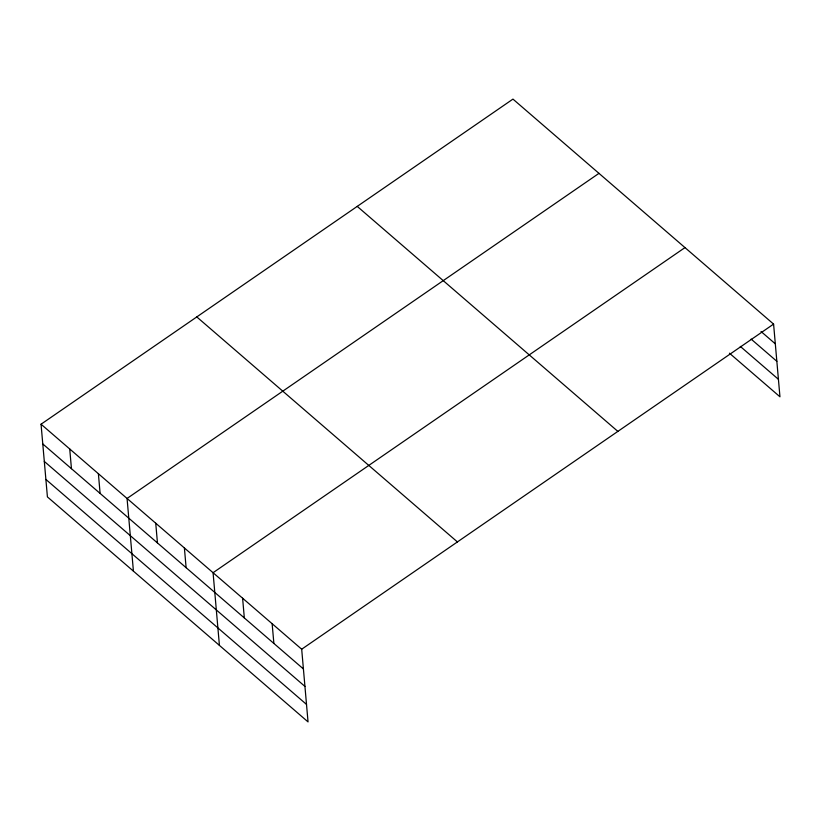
<?xml version="1.0" encoding="UTF-8"?>
<svg xmlns="http://www.w3.org/2000/svg" width="821" height="821" viewBox="0 0 821 821"><rect width="100%" height="100%" fill="white"/><g stroke="black" fill="none" stroke-linecap="round" stroke-linejoin="round"><path stroke-width="1.23" d="M41.05 424.211L301.687 649.216L308.039 721.895L47.413 496.9L41.05 424.211L512.961 99.105L773.587 324.1L779.95 396.789L729.448 353.194M598.971 173.354L127.06 498.46L133.423 571.149M684.971 247.603L213.07 572.709L219.423 645.398M301.687 649.216L773.587 324.1M761.026 331.499L775.322 343.835M751.123 339.104L776.851 361.312M740.306 346.411L778.421 379.312M357.227 206.389L617.864 431.394M196.783 316.927L457.41 541.922M42.774 443.935L303.411 668.941M44.303 461.412L304.94 686.418M45.884 479.423L306.51 704.418M272.141 623.714L273.875 643.438M242.606 598.211L244.33 617.946M184.397 547.966L186.121 567.691M155.733 523.213L157.458 542.938M98.387 473.707L100.111 493.442M69.723 448.964L71.448 468.688"/></g></svg>
